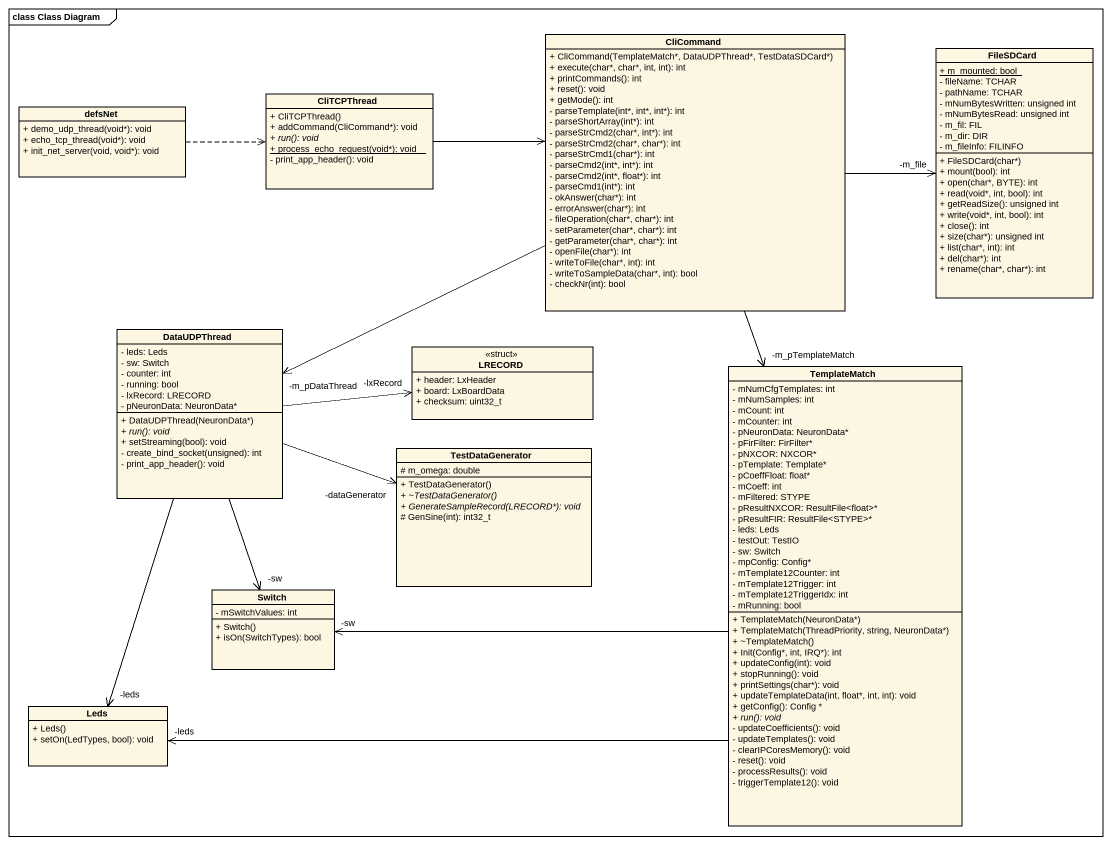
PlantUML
@startuml
mainframe class Class Diagram
hide circle
hide empty members
skinparam classAttributeIconSize 0
class CliCommand {
  + CliCommand(TemplateMatch*, DataUDPThread*, TestDataSDCard*)
  + execute(char*, char*, int, int): int
  + printCommands(): int
  + reset(): void
  + getMode(): int
  - parseTemplate(int*, int*, int*): int
  - parseShortArray(int*): int
  - parseStrCmd2(char*, int*): int
  - parseStrCmd2(char*, char*): int
  - parseStrCmd1(char*): int
  - parseCmd2(int*, int*): int
  - parseCmd2(int*, float*): int
  - parseCmd1(int*): int
  - okAnswer(char*): int
  - errorAnswer(char*): int
  - fileOperation(char*, char*): int
  - setParameter(char*, char*): int
  - getParameter(char*, char*): int
  - openFile(char*): int
  - writeToFile(char*, int): int
  - writeToSampleData(char*, int): bool
  - checkNr(int): bool
}
class FileSDCard {
  {static} + m_mounted: bool
  - fileName: TCHAR
  - pathName: TCHAR
  - mNumBytesWritten: unsigned int
  - mNumBytesRead: unsigned int
  - m_fil: FIL
  - m_dir: DIR
  - m_fileInfo: FILINFO
  + FileSDCard(char*)
  + mount(bool): int
  + open(char*, BYTE): int
  + read(void*, int, bool): int
  + getReadSize(): unsigned int
  + write(void*, int, bool): int
  + close(): int
  + size(char*): unsigned int
  + list(char*, int): int
  + del(char*): int
  + rename(char*, char*): int
}
class defsNet {
  + demo_udp_thread(void*): void
  + echo_tcp_thread(void*): void
  + init_net_server(void, void*): void
}
class CliTCPThread {
  + CliTCPThread()
  + addCommand(CliCommand*): void
  {abstract} + run(): void
  {static} + process_echo_request(void*): void
  - print_app_header(): void
}
class DataUDPThread {
  - leds: Leds
  - sw: Switch
  - counter: int
  - running: bool
  - lxRecord: LRECORD
  - pNeuronData: NeuronData*
  + DataUDPThread(NeuronData*)
  {abstract} + run(): void
  + setStreaming(bool): void
  - create_bind_socket(unsigned): int
  - print_app_header(): void
}
class LRECORD <<struct>> {
  + header: LxHeader
  + board: LxBoardData
  + checksum: uint32_t
}
class TemplateMatch {
  - mNumCfgTemplates: int
  - mNumSamples: int
  - mCount: int
  - mCounter: int
  - pNeuronData: NeuronData*
  - pFirFilter: FirFilter*
  - pNXCOR: NXCOR*
  - pTemplate: Template*
  - pCoeffFloat: float*
  - mCoeff: int
  - mFiltered: STYPE
  - pResultNXCOR: ResultFile<float>*
  - pResultFIR: ResultFile<STYPE>*
  - leds: Leds
  - testOut: TestIO
  - sw: Switch
  - mpConfig: Config*
  - mTemplate12Counter: int
  - mTemplate12Trigger: int
  - mTemplate12TriggerIdx: int
  - mRunning: bool
  + TemplateMatch(NeuronData*)
  + TemplateMatch(ThreadPriority, string, NeuronData*)
  + ~TemplateMatch()
  + Init(Config*, int, IRQ*): int
  + updateConfig(int): void
  + stopRunning(): void
  + printSettings(char*): void
  + updateTemplateData(int, float*, int, int): void
  + getConfig(): Config *
  {abstract} + run(): void
  - updateCoefficients(): void
  - updateTemplates(): void
  - clearIPCoresMemory(): void
  - reset(): void
  - processResults(): void
  - triggerTemplate12(): void
}
class TestDataGenerator {
  # m_omega: double
  + TestDataGenerator()
  {abstract} + ~TestDataGenerator()
  {abstract} + GenerateSampleRecord(LRECORD*): void
  # GenSine(int): int32_t
}
class Switch {
  - mSwitchValues: int
  + Switch()
  + isOn(SwitchTypes): bool
}
class Leds {
  + Leds()
  + setOn(LedTypes, bool): void
}
CliCommand -right-> "-m_file" FileSDCard
CliCommand -left-> "-m_pDataThread" DataUDPThread
CliCommand --> "-m_pTemplateMatch" TemplateMatch
defsNet .right.> CliTCPThread
CliTCPThread -right-> CliCommand
DataUDPThread -right-> "-lxRecord" LRECORD
DataUDPThread -right-> "-dataGenerator" TestDataGenerator
DataUDPThread --> "-sw" Switch
DataUDPThread --> "-leds" Leds
TemplateMatch -left-> "-sw" Switch
TemplateMatch -left-> "-leds" Leds
@enduml
